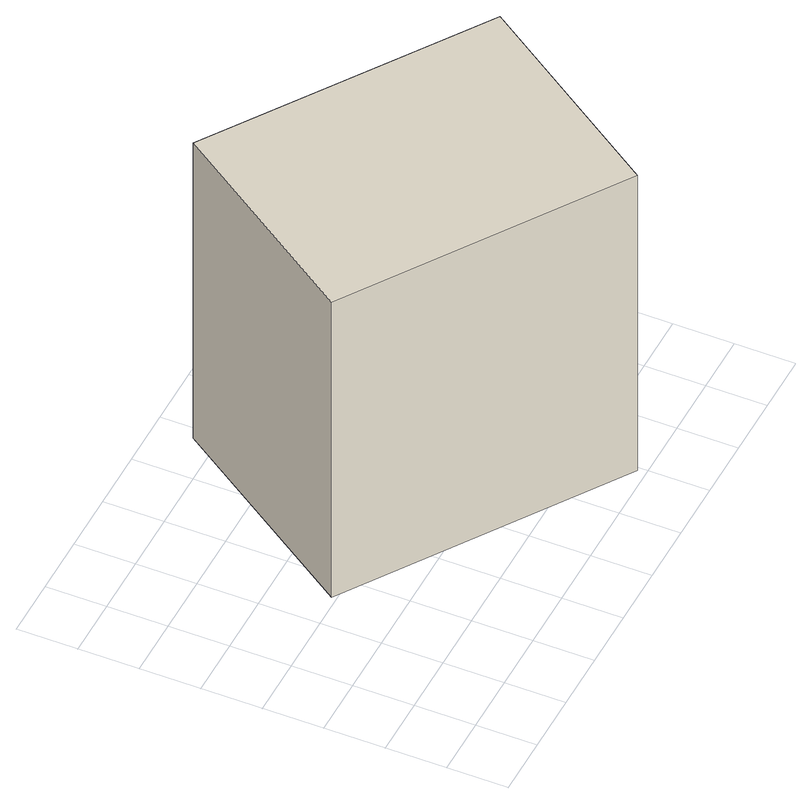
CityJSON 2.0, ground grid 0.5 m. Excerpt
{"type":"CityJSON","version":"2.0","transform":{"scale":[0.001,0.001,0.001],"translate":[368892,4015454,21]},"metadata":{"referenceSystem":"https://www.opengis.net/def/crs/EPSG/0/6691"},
"CityObjects":{
"building1":{"type":"Building","attributes":{"枝番":1,"利根川水系渡良瀬川洪水浸水想定区域（計画規模）.規模":"L1","利根川水系渡良瀬川洪水浸水想定区域（計画規模）.浸水ランク":"2","利根川水系渡良瀬川洪水浸水想定区域（計画規模）.浸水深":1.33,"利根川水系渡良瀬川洪水浸水想定区域（計画規模）.継続時間":4.2,"利根川水系渡良瀬川洪水浸水想定区域（想定最大規模）.規模":"L2","利根川水系渡良瀬川洪水浸水想定区域（想定最大規模）.浸水ランク":"2","利根川水系渡良瀬川洪水浸水想定区域（想定最大規模）.浸水深":2.6,"利根川水系渡良瀬川洪水浸水想定区域（想定最大規模）.継続時間":12.8,"利根川水系利根川洪水浸水想定区域（想定最大規模）.規模":"L2","利根川水系利根川洪水浸水想定区域（想定最大規模）.浸水ランク":"1","利根川水系利根川洪水浸水想定区域（想定最大規模）.浸水深":0.339,"BuildingDetails.prefecture":"10","BuildingDetails.city":"10207"},"geometry":[{"type":"Solid","lod":"1","boundaries":[[[[0,1,2,3]],[[2,4,5,3]],[[1,6,4,2]],[[0,7,6,1]],[[3,5,7,0]],[[4,6,7,5]]]]}]}
},
"vertices":[
[792,1542,110],[1902,3189,110],[4084,1712,110],[2974,76,110],[4084,1712,3110],[2974,76,3110],[1902,3189,3110],[792,1542,3110]
]}
